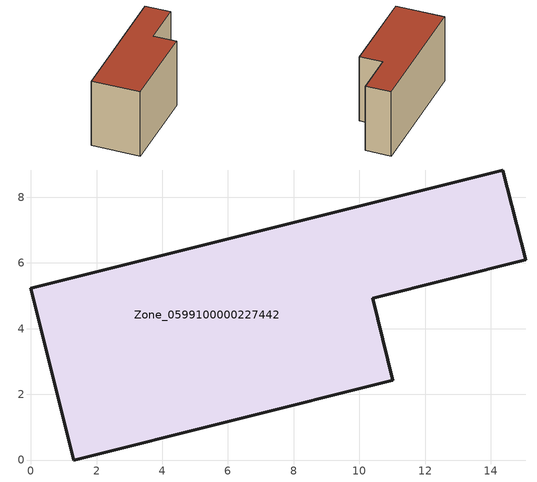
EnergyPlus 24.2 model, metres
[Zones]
Zone_0599100000227442
 floor ground (C_G): 10.4,4.92 11.02,2.43 1.31,0 0,5.23 14.37,8.83 15.06,6.09 z0
 wall outside (C_F): 0,5.23 1.31,0 11.02,2.43 10.4,4.92 15.06,6.09 14.37,8.83 0,5.23 z0:7.88
 roof outside (C_R): 15.06,6.09 14.37,8.83 0,5.23 1.31,0 11.02,2.43 10.4,4.92 z7.88
[BUILDING]
Pand.0599100000227442: North Axis=0; Terrain=City; Loads Convergence Tolerance Value=0.04; Temperature Convergence Tolerance Value=0.4; Solar Distribution=FullExterior; Maximum Number of Warmup Days=25; Minimum Number of Warmup Days=1
[Site:Location]
Rotterdam.The.Hague.AP_ZH_NLD Design_Conditions: Latitude=51.96; Longitude=4.45; Time Zone=1; Elevation=-4.5
[SITE:GROUNDTEMPERATURE:BUILDINGSURFACE]
18, 18, 18, 18, 18, 18, 18, 18, 18, 18, 18, 18
[MATERIAL] Thermal Absorptance=0.9; Solar Absorptance=0.7; Visible Absorptance=0.7
Name | Roughness | Thickness | Conductivity | Density | Specific Heat
G.TC.1975-1991 | MediumSmooth | 0.15 | 0.288461 | 540 | 1210
F.TC.1975-1991 | Rough | 0.3 | 0.230769 | 1920 | 840
R.TC.1975-1991 | MediumRough | 0.2 | 0.153846 | 1500 | 1000
[CONSTRUCTION]
C_G: G.TC.1975-1991
C_F: F.TC.1975-1991
C_R: R.TC.1975-1991
[ZONE]
Zone_0599100000227442: Type=1; Multiplier=1; Ceiling Height=Autocalculate; Volume=Autocalculate; Floor Area=autocalculate; Part of Total Floor Area=Yes
[ZONEINFILTRATION:DESIGNFLOWRATE]
Infil_Zone_0599100000227442: Zone or ZoneList or Space or SpaceList=Zone_0599100000227442; Schedule=AlwaysOn; Design Flow Rate Calculation Method=Flow/Area; Flow Rate per Floor Area=0.003; Constant Term Coefficient=1; Temperature Term Coefficient=0; Velocity Term Coefficient=0; Velocity Squared Term Coefficient=0
[HVACTEMPLATE:ZONE:IDEALLOADSAIRSYSTEM]
Zone_0599100000227442: Maximum Heating Supply Air Temperature=50; Minimum Cooling Supply Air Temperature=13; Maximum Heating Supply Air Humidity Ratio=0.0156; Minimum Cooling Supply Air Humidity Ratio=0.0077; Heating Limit=NoLimit; Cooling Limit=NoLimit; Dehumidification Control Type=ConstantSensibleHeatRatio; Cooling Sensible Heat Ratio=0.7; Dehumidification Setpoint=60; Humidification Control Type=None; Humidification Setpoint=30; Outdoor Air Method=None; Outdoor Air Flow Rate per Person=0.00944; Outdoor Air Flow Rate per Zone Floor Area=0; Outdoor Air Flow Rate per Zone=0; Demand Controlled Ventilation Type=None; Outdoor Air Economizer Type=NoEconomizer; Heat Recovery Type=None; Sensible Heat Recovery Effectiveness=0.7; Latent Heat Recovery Effectiveness=0.65
[ZONECONTROL:THERMOSTAT]
ThermostatControl_Zone_0599100000227442: Zone or ZoneList=Zone_0599100000227442; Control Type Schedule=DualSetpointControlType; Control 1=Thermostat_Zone_0599100000227442; Temperature Difference Between Cutout And Setpoint=0
[THERMOSTATSETPOINT:DUALSETPOINT]
Thermostat_Zone_0599100000227442: Heating Setpoint Temperature Schedule=HeatingSetpoint_Zone_0599100000227442; Cooling Setpoint Temperature Schedule=CoolingSetpoint_Zone_0599100000227442
[SCHEDULE:COMPACT]
HeatingSetpoint_Zone_0599100000227442: Through: 12/31, For: AllDays, Until: 24:00, 21
CoolingSetpoint_Zone_0599100000227442: Through: 12/31, For: AllDays, Until: 24:00, 24
DualSetpointControlType: Through: 12/31, For: AllDays, Until: 24:00, 4
AlwaysOn: Through: 12/31, For: AllDays, Until: 24:00, 1
